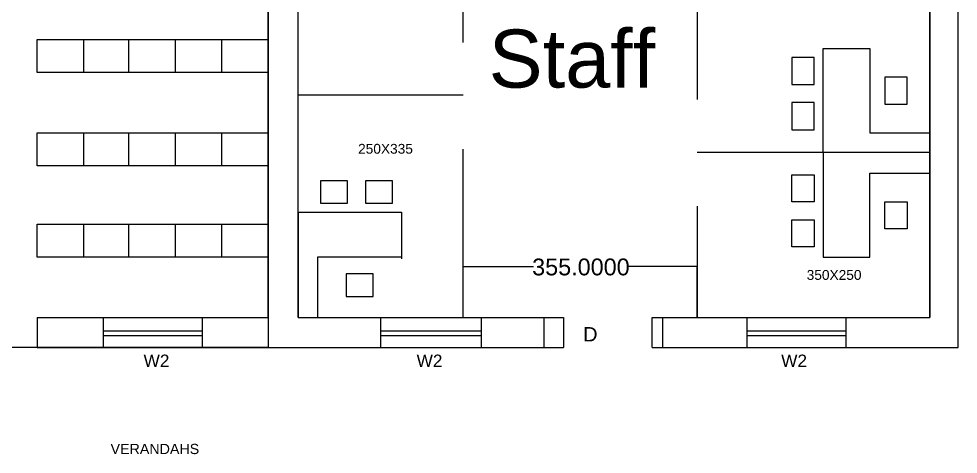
# Model space of a CAD drawing. Header units: millimetres. Extents: x 14 to 406, y 10 to 287.
# Drawn here: x 320.27 to 346.78, y 113.97 to 126.24 of the extents above; entities that cross this region are included whole.
import ezdxf

# ---------------------------------------------------------------- set-up
doc = ezdxf.new("R2010")
doc.units = ezdxf.units.MM
doc.header["$MEASUREMENT"] = 0
doc.layers.get('0').update_dxf_attribs({"linetype": 'CONTINUOUS'})
doc.styles.add('Arial$001H0', font='')
doc.styles.add('Swis721CnBT$001H0', font='')
doc.styles.get('Arial$001H0').set_extended_font_data('Arial')
doc.styles.get('Swis721CnBT$001H0').set_extended_font_data('Swis721CnBT')

msp = doc.modelspace()

# ---------------------------------------------------------------- linework, layer by layer
at = {"color": 0, "linetype": 'Continuous', "lineweight": 25, "true_color": 0x000007}
for p, q in [((327.307, 117.828), (327.307, 143.397)), ((346.781, 116.981), (346.781, 140.603)), ((328.154, 117.828), (328.154, 130.316)), ((332.811, 125.575), (332.811, 130.316)), ((339.415, 127.099), (339.415, 123.966)), ((322.1, 125.659), (322.1, 124.728)), ((323.37, 125.659), (323.37, 124.728)), ((324.683, 125.659), (324.683, 124.728)), ((325.995, 125.659), (325.995, 124.728)), ((342.971, 122.484), (342.971, 125.405)), ((342.971, 125.405), (344.283, 125.405)), ((344.283, 125.405), (344.283, 123.035)), ((332.811, 124.093), (328.154, 124.093)), ((322.1, 123.035), (322.1, 122.103)), ((323.37, 123.035), (323.37, 122.103)), ((324.683, 123.035), (324.683, 122.103)), ((325.995, 123.035), (325.995, 122.103)), ((344.283, 123.035), (345.976, 123.035)), ((332.811, 117.828), (332.811, 122.569)), ((339.415, 122.484), (345.976, 122.484)), ((342.971, 122.484), (342.971, 119.521)), ((344.283, 121.892), (345.976, 121.892)), ((344.283, 119.521), (344.283, 121.892)), ((339.415, 120.96), (339.415, 117.828)), ((322.1, 120.452), (322.1, 119.521)), ((323.37, 120.452), (323.37, 119.521)), ((324.683, 120.452), (324.683, 119.521)), ((325.995, 120.452), (325.995, 119.521)), ((327.307, 119.521), (320.788, 119.521)), ((328.704, 119.521), (328.704, 117.828)), ((331.075, 119.521), (328.704, 119.521)), ((342.971, 119.521), (344.283, 119.521)), ((332.811, 117.828), (332.811, 119.267)), ((332.811, 119.267), (334.8, 119.267)), ((339.415, 119.267), (337.467, 119.267)), ((339.415, 117.828), (339.415, 119.267)), ((320.788, 117.828), (322.82, 117.828)), ((320.788, 117.828), (320.788, 116.981)), ((322.651, 117.828), (322.651, 116.981)), ((322.82, 117.828), (325.614, 117.828)), ((325.445, 117.828), (325.445, 116.981)), ((325.614, 117.828), (327.307, 117.828)), ((328.154, 117.828), (330.482, 117.828)), ((328.154, 117.828), (330.482, 117.828)), ((330.482, 117.828), (330.482, 116.981)), ((330.482, 117.828), (333.319, 117.828)), ((330.482, 117.828), (330.482, 116.981)), ((330.482, 117.828), (333.319, 117.828)), ((333.319, 117.828), (335.647, 117.828)), ((333.319, 117.828), (333.319, 116.981)), ((333.319, 117.828), (335.097, 117.828)), ((333.319, 117.828), (333.319, 116.981)), ((335.097, 116.981), (335.097, 117.828)), ((335.647, 117.828), (335.647, 116.981)), ((338.145, 116.981), (338.145, 117.828)), ((338.145, 117.828), (340.812, 117.828)), ((338.441, 117.828), (340.812, 117.828)), ((338.441, 117.828), (338.441, 116.981)), ((340.812, 117.828), (340.812, 116.981)), ((340.812, 117.828), (343.606, 117.828)), ((340.812, 117.828), (340.812, 116.981)), ((340.812, 117.828), (343.606, 117.828)), ((343.606, 117.828), (345.976, 117.828)), ((343.606, 117.828), (343.606, 116.981)), ((343.606, 117.828), (345.976, 117.828)), ((343.606, 117.828), (343.606, 116.981)), ((322.651, 117.447), (325.445, 117.447)), ((330.482, 117.447), (333.319, 117.447)), ((330.482, 117.447), (333.319, 117.447)), ((340.812, 117.447), (343.606, 117.447)), ((340.812, 117.447), (343.606, 117.447)), ((322.651, 117.32), (325.445, 117.32)), ((330.482, 117.32), (333.319, 117.32)), ((330.482, 117.32), (333.319, 117.32)), ((340.812, 117.32), (343.606, 117.32)), ((340.812, 117.32), (343.606, 117.32)), ((320.788, 116.981), (322.82, 116.981)), ((322.82, 116.981), (325.614, 116.981)), ((325.614, 116.981), (330.482, 116.981)), ((330.482, 116.981), (333.319, 116.981)), ((330.482, 116.981), (333.319, 116.981)), ((333.319, 116.981), (335.647, 116.981)), ((333.319, 116.981), (335.097, 116.981)), ((338.145, 116.981), (340.812, 116.981)), ((338.441, 116.981), (340.812, 116.981)), ((340.812, 116.981), (343.606, 116.981)), ((340.812, 116.981), (343.606, 116.981)), ((343.606, 116.981), (346.781, 116.981)), ((343.606, 116.981), (346.781, 116.981))]:
    msp.add_line(p, q, dxfattribs=at)
for points in [[(346.781, 116.981), (346.781, 143.397), (346.781, 149.112)], [(327.307, 130.993), (327.307, 116.981), (309.697, 116.981), (309.697, 144.201), (332.049, 144.201), (334.843, 144.201)], [(345.976, 140.603), (345.976, 130.316), (345.976, 117.828), (345.976, 130.316)], [(327.307, 124.728), (320.788, 124.728), (320.788, 125.659), (327.307, 125.659)], [(327.307, 122.103), (320.788, 122.103), (320.788, 123.035), (327.307, 123.035)], [(342.971, 122.484), (345.976, 122.484), (345.976, 121.892)], [(328.154, 120.791), (331.075, 120.791), (331.075, 119.479)], [(328.154, 120.791), (328.154, 117.828), (328.704, 117.828)], [(320.788, 119.521), (320.788, 120.452), (327.307, 120.452)]]:
    msp.add_lwpolyline(points, dxfattribs=at)
for points in [[(345.976, 130.316), (345.976, 117.828)], [(342.717, 124.389), (342.717, 125.151), (342.082, 125.151), (342.082, 124.389)], [(345.341, 123.839), (345.341, 124.601), (344.706, 124.601), (344.706, 123.839)], [(342.717, 123.119), (342.717, 123.881), (342.082, 123.881), (342.082, 123.119)], [(328.789, 121.045), (329.551, 121.045), (329.551, 121.68), (328.789, 121.68)], [(330.059, 121.045), (330.821, 121.045), (330.821, 121.68), (330.059, 121.68)], [(342.717, 121.849), (342.717, 121.087), (342.082, 121.087), (342.082, 121.849)], [(345.341, 121.087), (345.341, 120.325), (344.706, 120.325), (344.706, 121.087)], [(342.717, 120.579), (342.717, 119.817), (342.082, 119.817), (342.082, 120.579)], [(329.509, 118.42), (330.271, 118.42), (330.271, 119.055), (329.509, 119.055)]]:
    msp.add_lwpolyline(points, close=True, dxfattribs=at)
at = {"color": 0, "linetype": 'Continuous', "lineweight": -2, "true_color": 0x000007}
for points in [[(332.811, 119.267), (332.811, 119.267)], [(339.415, 119.267), (339.415, 119.267)]]:
    msp.add_lwpolyline(points, close=True, dxfattribs=at)

# ---------------------------------------------------------------- texts
at = {"color": 0, "true_color": 0x000007}
for s, height, style, p in [('Staff', 1.6361, 'Swis721CnBT$001H0', (333.53, 124.305)), ('250X335', 0.2766, 'Swis721CnBT$001H0', (329.847, 122.442)), ('355.0000', 0.4724, 'Arial$001H0', (334.758, 119.013)), ('350X250', 0.2766, 'Swis721CnBT$001H0', (342.505, 118.886)), ('D', 0.404, 'Swis721CnBT$001H0', (336.197, 117.15)), ('W2', 0.3483, 'Swis721CnBT$001H0', (323.794, 116.431)), ('W2', 0.3483, 'Swis721CnBT$001H0', (331.498, 116.431)), ('W2', 0.3483, 'Swis721CnBT$001H0', (331.498, 116.431)), ('W2', 0.3483, 'Swis721CnBT$001H0', (341.785, 116.431)), ('W2', 0.3483, 'Swis721CnBT$001H0', (341.785, 116.431)), ('VERANDAHS', 0.2878, 'Swis721CnBT$001H0', (322.862, 113.975)), ('VERANDAHS', 0.2878, 'Swis721CnBT$001H0', (322.862, 113.975))]:
    msp.add_text(s, height=height, dxfattribs=dict(at, style=style)).set_placement(p)

doc.saveas('drawing.dxf')
